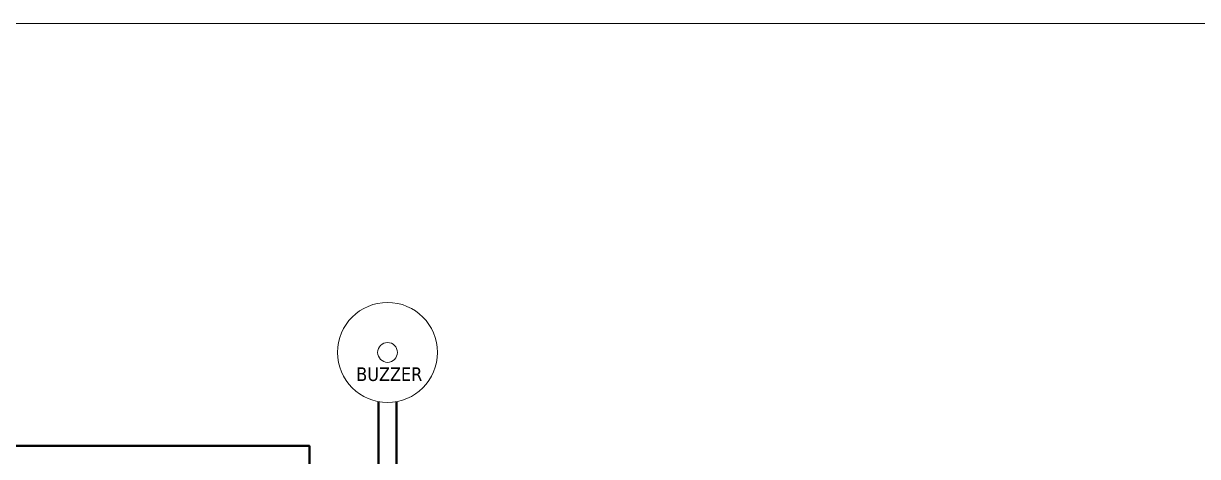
# Model space of a CAD drawing. Extents: x -201 to 3149, y -111 to 111.
# Drawn here: x 1886.4 to 2015.8, y 63.5 to 111.2 of the extents above; entities that cross this region are included whole.
import ezdxf

# ---------------------------------------------------------------- set-up
doc = ezdxf.new("R2010")
doc.units = 0
doc.linetypes.add('CONTINU', pattern=[0])
doc.layers.get('0').update_dxf_attribs({"lineweight": 9})
for name, color, linetype, lineweight in [('GND', 3, 'Continuous', 40), ('SCL_OR_SDA', 253, 'CONTINU', 40), ('SINAL', 5, 'Continuous', 40)]:
    doc.layers.add(name, color=color, linetype=linetype, lineweight=lineweight)
doc.styles.add('times 2', font='tahoma.ttf')

msp = doc.modelspace()

# ---------------------------------------------------------------- linework, layer by layer
msp.add_lwpolyline([(1692.51, 111.22), (2123.16, 111.22), (2123.16, -111.05), (1692.51, -111.05)], close=True)
for radius in [5.51, 1.09]:
    msp.add_circle((1926.52, 74.99), radius)
at = {"layer": 'GND'}
msp.add_lwpolyline([(1925.52, 50.83), (1925.52, 69.57)], dxfattribs=at)
at = {"layer": 'SCL_OR_SDA'}
msp.add_lwpolyline([(1765.44, 42.96), (1765.44, 64.69), (1917.9, 64.69), (1917.9, 50.83)], dxfattribs=at)
at = {"layer": 'SINAL'}
msp.add_lwpolyline([(1927.52, 69.57), (1927.52, 60.12), (1935.68, 60.12), (1935.68, 50.83)], dxfattribs=at)

# ---------------------------------------------------------------- texts
at = {"insert": (1923.07, 73.35), "char_height": 1.5, "attachment_point": 1, "style": 'times 2'}
msp.add_mtext_dynamic_manual_height_columns('BUZZER', width=3.6996, gutter_width=5, heights=[0], dxfattribs=at)

doc.saveas('drawing.dxf')
